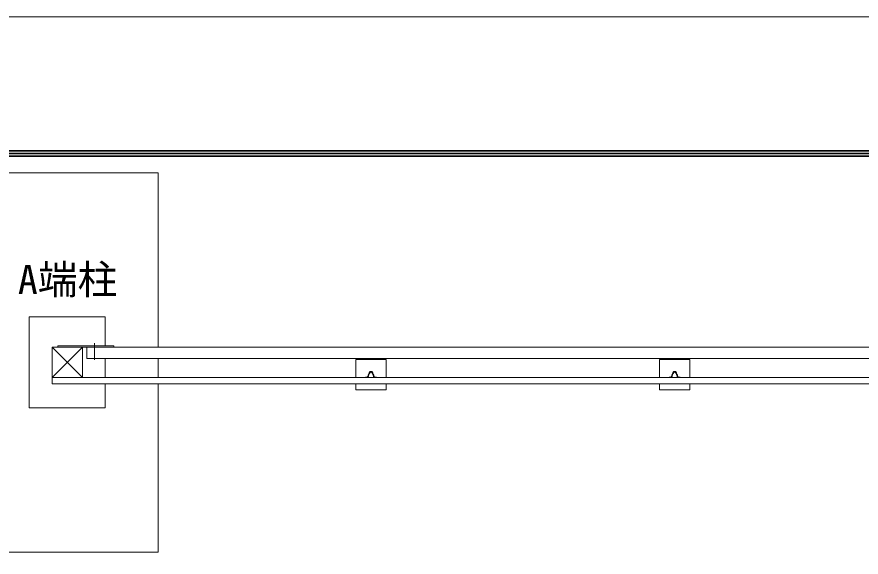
# Model space of a CAD drawing. Units: millimetres at full size; details may follow other scales. Extents: x -16800 to 16800, y -11880 to 11880.
# Drawn here: x -14002 to -8442, y 8321 to 11880 of the extents above; entities that cross this region are included whole.
import ezdxf
from ezdxf.enums import TextEntityAlignment as Align

# ---------------------------------------------------------------- set-up
doc = ezdxf.new("R2010")
doc.units = ezdxf.units.MM
doc.header["$LTSCALE"] = 40
doc.linetypes.add('USER1', pattern=[50.8, 31.75, -6.35, 6.35, -6.35])
for name, color, linetype, lineweight in [('0-0_D-STR1', 1, 'Continuous', 18), ('0-1_D-BMK', 2, 'USER1', 13), ('0-2_D-STR3', 3, 'Continuous', 13), ('0-3_D-STR4', 7, 'Continuous', 18), ('0-9_D-STR-TXT', 7, 'Continuous', 13), ('0-C_D-TTL', 7, 'Continuous', 18)]:
    doc.layers.add(name, color=color, linetype=linetype, lineweight=lineweight)
doc.styles.add('ＭＳ ゴシック', font='')
doc.styles.get('ＭＳ ゴシック').set_extended_font_data('MS Gothic')

msp = doc.modelspace()

# ---------------------------------------------------------------- linework, layer by layer
at = {"layer": '0-0_D-STR1'}
for p, q in [((-13770.08, 9703.7), (-13570.08, 9503.7)), ((-13570.08, 9703.7), (-13770.08, 9503.7)), ((-13540.08, 9703.7), (-13540.08, 9628.7)), ((-13540.08, 9703.7), (-7800.08, 9703.7)), ((-13540.08, 9628.7), (-7800.08, 9628.7)), ((-11664.51, 9543.7), (-11675.65, 9543.7)), ((-11666.01, 9539.2), (-11673.81, 9539.2)), ((-9664.51, 9543.7), (-9675.65, 9543.7)), ((-9666.01, 9539.2), (-9673.81, 9539.2)), ((-13770.08, 9503.7), (-870.08, 9503.7)), ((-13770.08, 9503.7), (-13770.08, 9463.7)), ((-13770.08, 9463.7), (-870.08, 9463.7)), ((-11706.58, 9505.7), (-11706.58, 9503.7)), ((-11690.55, 9503.7), (-11706.58, 9503.7)), ((-11694.83, 9507.2), (-11705.08, 9507.2)), ((-11649.61, 9503.7), (-11633.58, 9503.7)), ((-11645.34, 9507.2), (-11635.08, 9507.2)), ((-11633.58, 9505.7), (-11633.58, 9503.7)), ((-11633.58, 9505.7), (-11633.58, 9503.7)), ((-9706.58, 9505.7), (-9706.58, 9503.7)), ((-9690.55, 9503.7), (-9706.58, 9503.7)), ((-9694.83, 9507.2), (-9705.08, 9507.2)), ((-9649.61, 9503.7), (-9633.58, 9503.7)), ((-9645.34, 9507.2), (-9635.08, 9507.2)), ((-9633.58, 9505.7), (-9633.58, 9503.7)), ((-9633.58, 9505.7), (-9633.58, 9503.7))]:
    msp.add_line(p, q, dxfattribs=at)
msp.add_lwpolyline([(-13770.08, 9703.7), (-13770.08, 9503.7), (-13570.08, 9503.7), (-13570.08, 9703.7)], close=True, dxfattribs=at)
for centre, radius, start, end in [((-11694.83, 9511.2), 4, 270, 348.8028), ((-11602.13, 9492.85), 90.5, 146.67148, 168.8028), ((-11605.08, 9492.9), 84, 147.4916, 171.15527), ((-11675.65, 9541.2), 2.5, 90, 146.67148), ((-11673.81, 9536.7), 2.5, 90, 147.4916), ((-11666.35, 9536.7), 2.5, 32.5084, 90), ((-11664.51, 9541.2), 2.5, 33.32852, 90), ((-11735.08, 9492.9), 84, 8.84473, 32.5084), ((-11738.04, 9492.85), 90.5, 11.1972, 33.32852), ((-11645.34, 9511.2), 4, 191.1972, 270), ((-9694.83, 9511.2), 4, 270, 348.8028), ((-9602.13, 9492.85), 90.5, 146.67148, 168.8028), ((-9605.08, 9492.9), 84, 147.4916, 171.15527), ((-9675.65, 9541.2), 2.5, 90, 146.67148), ((-9673.81, 9536.7), 2.5, 90, 147.4916), ((-9666.35, 9536.7), 2.5, 32.5084, 90), ((-9664.51, 9541.2), 2.5, 33.32852, 90), ((-9735.08, 9492.9), 84, 8.84473, 32.5084), ((-9738.04, 9492.85), 90.5, 11.1972, 33.32852), ((-9645.34, 9511.2), 4, 191.1972, 270), ((-11705.08, 9505.7), 1.5, 90, 180), ((-11690.55, 9506.2), 2.5, 270, 351.15527), ((-11649.61, 9506.2), 2.5, 188.84473, 270), ((-11635.08, 9505.7), 1.5, 0, 90), ((-9705.08, 9505.7), 1.5, 90, 180), ((-9690.55, 9506.2), 2.5, 270, 351.15527), ((-9649.61, 9506.2), 2.5, 188.84473, 270), ((-9635.08, 9505.7), 1.5, 0, 90)]:
    msp.add_arc(centre, radius, start, end, dxfattribs=at)
at = {"layer": '0-1_D-BMK'}
msp.add_line((-13490.08, 9620.2), (-13490.08, 9731.2), dxfattribs=at)
at = {"layer": '0-2_D-STR3'}
for p, q in [((-13732.58, 9712.7), (-13362.58, 9712.7)), ((-13732.58, 9712.7), (-13732.58, 9703.7)), ((-13732.58, 9703.7), (-13362.58, 9703.7)), ((-13362.58, 9712.7), (-13362.58, 9703.7))]:
    msp.add_line(p, q, dxfattribs=at)
at = {"layer": '0-3_D-STR4'}
for p, q in [((-13070.08, 10853.7), (-14270.08, 10853.7)), ((-13070.08, 9703.7), (-13070.08, 10853.7)), ((-13420.08, 9903.7), (-13920.08, 9903.7)), ((-13420.08, 9712.7), (-13420.08, 9903.7)), ((-13420.08, 9503.7), (-13420.08, 9628.7)), ((-13070.08, 9503.7), (-13070.08, 9628.7)), ((-11570.08, 9503.7), (-11570.08, 9623.7)), ((-11770.08, 9463.7), (-11770.08, 9423.7)), ((-9770.08, 9463.7), (-9770.08, 9423.7))]:
    msp.add_line(p, q, dxfattribs=at)
for points in [[(-14270.08, 10853.7), (-14270.08, 8353.7), (-13070.08, 8353.7), (-13070.08, 9463.7)], [(-13920.08, 9903.7), (-13920.08, 9303.7), (-13420.08, 9303.7), (-13420.08, 9463.7)], [(-11570.08, 9623.7), (-11770.08, 9623.7), (-11770.08, 9503.7)], [(-9570.08, 9503.7), (-9570.08, 9623.7), (-9770.08, 9623.7), (-9770.08, 9503.7)], [(-11770.08, 9423.7), (-11570.08, 9423.7), (-11570.08, 9463.7)], [(-9770.08, 9423.7), (-9570.08, 9423.7), (-9570.08, 9463.7)]]:
    msp.add_lwpolyline(points, dxfattribs=at)
at = {"layer": '0-C_D-TTL', "color": 2}
msp.add_lwpolyline([(-16800, 11880), (16800, 11880), (16800, -11880), (-16800, -11880)], close=True, dxfattribs=at)
at = {"layer": '0-C_D-TTL'}
for points in [[(-15720, 11000), (15720, 11000), (15720, -11000), (-15720, -11000)], [(-15710, 10990), (15710, 10990), (15710, -10990), (-15710, -10990)], [(-15700, 10980), (15700, 10980), (15700, -10980), (-15700, -10980)], [(-15690, 10970), (15690, 10970), (15690, -10970), (-15690, -10970)], [(-15680, 10960), (15680, 10960), (15680, -10960), (-15680, -10960)]]:
    msp.add_lwpolyline(points, close=True, dxfattribs=at)

# ---------------------------------------------------------------- texts
at = {"layer": '0-9_D-STR-TXT', "style": 'ＭＳ ゴシック'}
msp.add_text('A端柱', height=192.4, dxfattribs=at).set_placement((-13994.96, 9996.44), align=Align.BOTTOM_LEFT)

doc.saveas('drawing.dxf')
